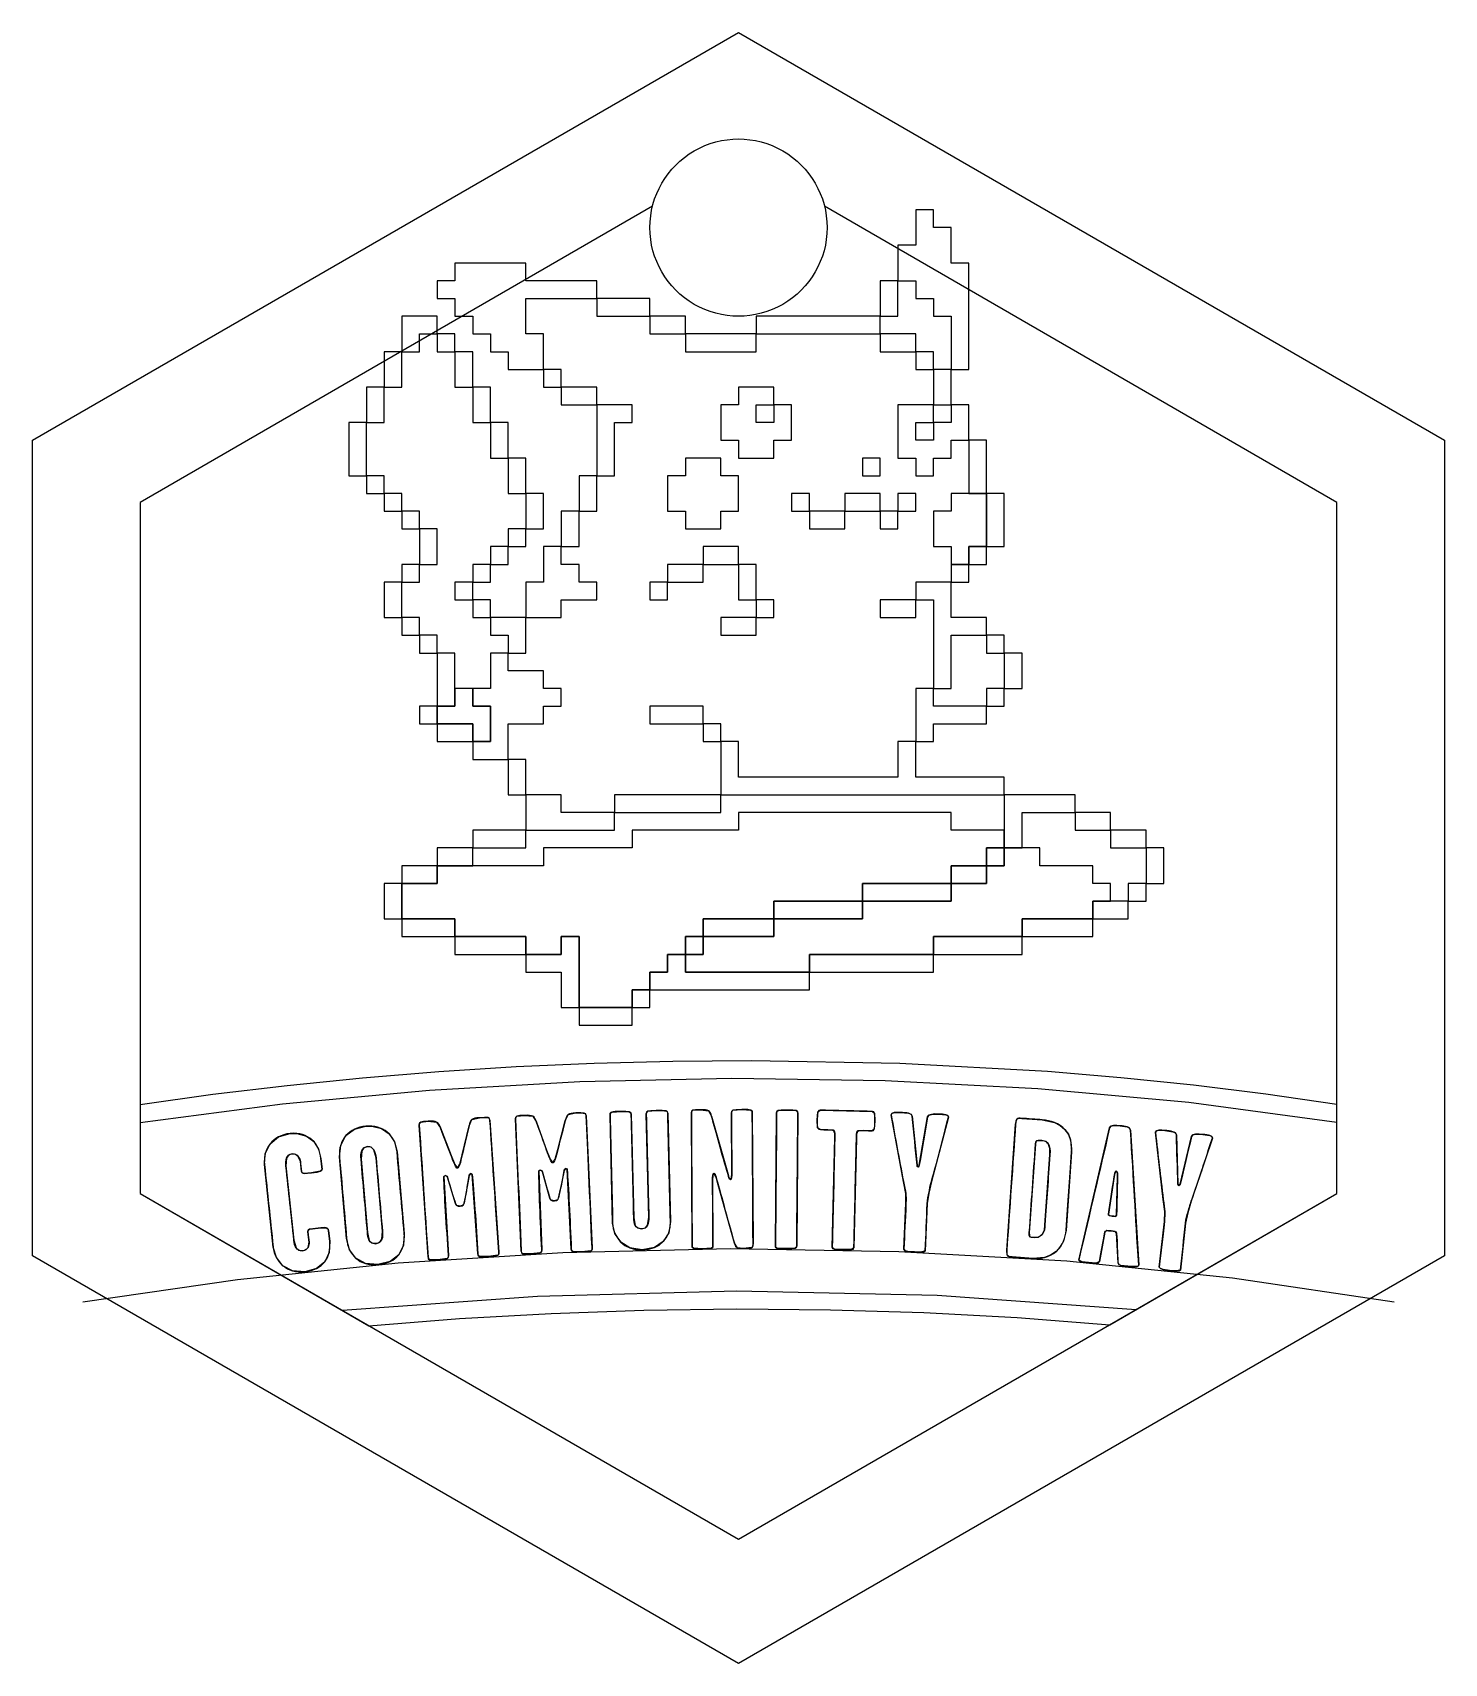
# Model space of a CAD drawing. Extents: x 0.1 to 40.2, y 0 to 46.4.
import ezdxf

# ---------------------------------------------------------------- set-up
doc = ezdxf.new("R2010")
doc.units = 0
for name, color, linetype in [('cutting', 7, 'CONTINUOUS'), ('engraving_1', 7, 'CONTINUOUS'), ('engraving_2', 7, 'CONTINUOUS'), ('engraving_3', 7, 'CONTINUOUS'), ('vector_engraving', 7, 'CONTINUOUS')]:
    doc.layers.add(name, color=color, linetype=linetype)

msp = doc.modelspace()

# ---------------------------------------------------------------- linework, layer by layer
at = {"layer": 'cutting', "color": 1}
for points in [[(20.126669, 46.415076), (40.203336, 34.823806), (40.203335, 11.641266), (20.126667, 0.049996), (0.05, 11.641266), (0.050001, 34.823806)], [(22.646509, 40.871426)]]:
    msp.add_lwpolyline(points, close=True, dxfattribs=at)
for points in [[(18.866747, 43.053672), (19.646389, 43.503799), (20.606947, 43.503799), (21.386589, 43.053672)], [(17.606827, 40.871426), (17.606827, 41.771679), (18.087106, 42.603546), (18.866747, 43.053672)], [(21.386589, 43.053672), (22.16623, 42.603546), (22.646509, 41.771679), (22.646509, 40.871426)], [(18.866747, 38.68918), (18.087106, 39.139306), (17.606827, 39.971173), (17.606827, 40.871426)], [(22.646509, 40.871426), (22.646509, 39.971173), (22.16623, 39.139306), (21.386589, 38.68918)], [(21.386589, 38.68918), (20.606947, 38.239053), (19.646389, 38.239053), (18.866747, 38.68918)]]:
    msp.add_open_spline(points, degree=3, dxfattribs=at)
at = {"layer": 'engraving_1', "color": 7}
for points in [[(25.16635, 41.375407), (25.16635, 40.36747), (24.662382, 40.36747), (24.662382, 39.359534), (25.16635, 39.359534), (25.16635, 38.855566), (25.670318, 38.855566), (25.670318, 38.351597), (26.174286, 38.351597), (26.174286, 36.839693), (26.678255, 36.839693), (26.678255, 39.863502), (26.174286, 39.863502), (26.174286, 40.871438), (25.670318, 40.871438), (25.670318, 41.375407)], [(14.583018, 36.839693), (14.583018, 37.343661), (14.583018, 37.847629), (14.07905, 37.847629), (14.07905, 38.855566), (16.094922, 38.855566), (16.094922, 39.359534), (14.07905, 39.359534), (14.07905, 39.863502), (12.063177, 39.863502), (12.063177, 39.359534), (11.559209, 39.359534), (11.559209, 38.855566), (12.063177, 38.855566), (12.063177, 38.351597), (12.567145, 38.351597), (12.567145, 37.847629), (13.071113, 37.847629), (13.071113, 37.343661), (13.575081, 37.343661), (13.575081, 36.839693)], [(24.158414, 38.351597), (24.662382, 38.351597), (24.662382, 39.359534), (24.158414, 39.359534)], [(16.094922, 38.855566), (16.094922, 38.351597), (17.606827, 38.351597), (17.606827, 38.855566)], [(10.551272, 37.343661), (11.05524, 37.343661), (11.05524, 37.847629), (11.559209, 37.847629), (11.559209, 38.351597), (10.551272, 38.351597), (10.551272, 37.847629)], [(17.606827, 38.351597), (17.606827, 37.847629), (18.614763, 37.847629), (18.614763, 38.351597)], [(20.630636, 37.847629), (24.158414, 37.847629), (24.158414, 38.351597), (20.630636, 38.351597)], [(11.559209, 37.847629), (11.559209, 37.343661), (12.063177, 37.343661), (12.063177, 37.847629)], [(18.614763, 37.847629), (18.614763, 37.343661), (20.630636, 37.343661), (20.630636, 37.847629)], [(24.158414, 37.847629), (24.158414, 37.343661), (25.16635, 37.343661), (25.16635, 37.847629)], [(10.047304, 36.335725), (10.551272, 36.335725), (10.551272, 37.343661), (10.047304, 37.343661)], [(12.063177, 37.343661), (12.063177, 36.335725), (12.567145, 36.335725), (12.567145, 37.343661)], [(25.16635, 37.343661), (25.16635, 36.839693), (25.670318, 36.839693), (25.670318, 37.343661)], [(15.086986, 36.335725), (15.086986, 36.839693), (14.583018, 36.839693), (14.583018, 36.335725)], [(26.174286, 36.839693), (25.670318, 36.839693), (25.670318, 35.831756), (26.174286, 35.831756)], [(9.543336, 35.327788), (10.047304, 35.327788), (10.047304, 36.335725), (9.543336, 36.335725)], [(12.567145, 36.335725), (12.567145, 35.327788), (13.071113, 35.327788), (13.071113, 36.335725)], [(16.094922, 35.831756), (16.094922, 36.335725), (15.086986, 36.335725), (15.086986, 35.831756)], [(20.126668, 36.335725), (20.126668, 35.831756), (19.6227, 35.831756), (19.6227, 34.82382), (20.126668, 34.82382), (20.126668, 34.319852), (21.134604, 34.319852), (21.134604, 34.82382), (21.638573, 34.82382), (21.638573, 35.831756), (21.134604, 35.831756), (21.134604, 35.327788), (20.630636, 35.327788), (20.630636, 35.831756), (21.134604, 35.831756), (21.134604, 36.335725)], [(16.094922, 33.815884), (16.598891, 33.815884), (16.598891, 35.327788), (17.102859, 35.327788), (17.102859, 35.831756), (16.598891, 35.831756), (16.094922, 35.831756)], [(26.174286, 35.831756), (26.174286, 35.327788), (25.670318, 35.327788), (25.670318, 34.82382), (25.16635, 34.82382), (25.16635, 35.327788), (25.670318, 35.327788), (25.670318, 35.831756), (25.16635, 35.831756), (24.662382, 35.831756), (24.662382, 35.327788), (24.662382, 34.319852), (25.16635, 34.319852), (25.16635, 33.815884), (25.670318, 33.815884), (25.670318, 34.319852), (26.174286, 34.319852), (26.174286, 34.82382), (26.678255, 34.82382), (26.678255, 35.831756)], [(9.543336, 33.815884), (9.543336, 35.327788), (9.039368, 35.327788), (9.039368, 33.815884)], [(13.071113, 35.327788), (13.071113, 34.319852), (13.575081, 34.319852), (13.575081, 35.327788)], [(26.678255, 34.82382), (26.678255, 33.311915), (27.182223, 33.311915), (27.182223, 34.82382)], [(13.575081, 34.319852), (13.575081, 33.311915), (14.07905, 33.311915), (14.07905, 34.319852)], [(23.654445, 34.319852), (23.654445, 33.815884), (24.158414, 33.815884), (24.158414, 34.319852)], [(10.047304, 33.311915), (10.047304, 33.815884), (9.543336, 33.815884), (9.543336, 33.311915)], [(15.590954, 32.807947), (16.094922, 32.807947), (16.094922, 33.815884), (15.590954, 33.815884)], [(10.551272, 32.807947), (10.551272, 33.311915), (10.047304, 33.311915), (10.047304, 32.807947)], [(14.07905, 33.311915), (14.07905, 32.303979), (14.583018, 32.303979), (14.583018, 33.311915)], [(21.638573, 33.311915), (21.638573, 32.807947), (22.142541, 32.807947), (22.142541, 33.311915)], [(23.150477, 32.807947), (24.158414, 32.807947), (24.158414, 33.311915), (23.150477, 33.311915)], [(24.662382, 32.807947), (25.16635, 32.807947), (25.16635, 33.311915), (24.662382, 33.311915)], [(27.182223, 33.311915), (27.182223, 31.800011), (27.686191, 31.800011), (27.686191, 33.311915)], [(11.05524, 32.303979), (11.05524, 32.807947), (10.551272, 32.807947), (10.551272, 32.303979)], [(15.086986, 31.800011), (15.590954, 31.800011), (15.590954, 32.807947), (15.086986, 32.807947)], [(22.142541, 32.807947), (22.142541, 32.303979), (23.150477, 32.303979), (23.150477, 32.807947)], [(24.158414, 32.807947), (24.158414, 32.303979), (24.662382, 32.303979), (24.662382, 32.807947)], [(11.05524, 31.296043), (11.559209, 31.296043), (11.559209, 32.303979), (11.05524, 32.303979)], [(14.07905, 32.303979), (13.575081, 32.303979), (13.575081, 31.800011), (14.07905, 31.800011)], [(13.575081, 31.800011), (13.071113, 31.800011), (13.071113, 31.296043), (13.575081, 31.296043)], [(14.07905, 29.784138), (15.086986, 29.784138), (15.086986, 30.288106), (16.094922, 30.288106), (16.094922, 30.792074), (15.590954, 30.792074), (15.590954, 31.296043), (15.086986, 31.296043), (15.086986, 31.800011), (14.583018, 31.800011), (14.583018, 30.792074), (14.07905, 30.792074)], [(19.118732, 31.800011), (19.118732, 31.296043), (20.126668, 31.296043), (20.126668, 31.800011)], [(27.182223, 31.800011), (26.678255, 31.800011), (26.678255, 31.296043), (27.182223, 31.296043)], [(10.551272, 30.792074), (11.05524, 30.792074), (11.05524, 31.296043), (10.551272, 31.296043)], [(13.071113, 31.296043), (12.567145, 31.296043), (12.567145, 30.792074), (13.071113, 30.792074)], [(19.118732, 31.296043), (18.110795, 31.296043), (18.110795, 30.792074), (19.118732, 30.792074)], [(20.126668, 31.296043), (20.126668, 30.288106), (20.630636, 30.288106), (20.630636, 31.296043)], [(26.678255, 31.296043), (26.174286, 31.296043), (26.174286, 30.792074), (26.678255, 30.792074)], [(10.551272, 29.784138), (10.551272, 30.792074), (10.047304, 30.792074), (10.047304, 29.784138)], [(12.567145, 30.792074), (12.063177, 30.792074), (12.063177, 30.288106), (12.567145, 30.288106)], [(18.110795, 30.792074), (17.606827, 30.792074), (17.606827, 30.288106), (18.110795, 30.288106)], [(26.174286, 30.792074), (25.16635, 30.792074), (25.16635, 30.288106), (25.670318, 30.288106), (25.670318, 29.784138), (25.670318, 29.280171), (25.670318, 27.768267), (26.174286, 27.768267), (26.174286, 29.280171), (27.182223, 29.280171), (27.182223, 29.784138), (26.174286, 29.784138)], [(12.567145, 30.288106), (12.567145, 29.784138), (13.071113, 29.784138), (13.071113, 30.288106)], [(20.630636, 30.288106), (20.630636, 29.784138), (21.134604, 29.784138), (21.134604, 30.288106)], [(25.16635, 30.288106), (24.158414, 30.288106), (24.158414, 29.784138), (25.16635, 29.784138)], [(11.05524, 29.280171), (11.05524, 29.784138), (10.551272, 29.784138), (10.551272, 29.280171)], [(13.071113, 29.784138), (13.071113, 29.280171), (13.575081, 29.280171), (13.575081, 28.776203), (14.07905, 28.776203), (14.07905, 29.784138), (13.575081, 29.784138)], [(20.630636, 29.784138), (19.6227, 29.784138), (19.6227, 29.280171), (20.630636, 29.280171)], [(11.559209, 28.776203), (11.559209, 29.280171), (11.05524, 29.280171), (11.05524, 28.776203)], [(27.182223, 29.280171), (27.182223, 28.776203), (27.686191, 28.776203), (27.686191, 29.280171)], [(11.559209, 27.264298), (12.063177, 27.264298), (12.063177, 28.776203), (11.559209, 28.776203)], [(13.575081, 25.752394), (13.575081, 26.256362), (13.575081, 26.76033), (14.583018, 26.76033), (14.583018, 27.264298), (15.086986, 27.264298), (15.086986, 27.768267), (14.583018, 27.768267), (14.583018, 28.272235), (13.575081, 28.272235), (13.575081, 28.776203), (13.071113, 28.776203), (13.071113, 27.768267), (12.567145, 27.768267), (12.567145, 27.264298), (13.071113, 27.264298), (13.071113, 26.256362), (12.567145, 26.256362), (12.567145, 25.752394)], [(27.686191, 28.776203), (27.686191, 27.768267), (28.190159, 27.768267), (28.190159, 28.776203)], [(27.182223, 27.264298), (25.670318, 27.264298), (25.670318, 27.768267), (25.16635, 27.768267), (25.16635, 26.256362), (25.670318, 26.256362), (25.670318, 26.76033), (27.182223, 26.76033)], [(27.686191, 27.768267), (27.182223, 27.768267), (27.182223, 27.264298), (27.686191, 27.264298)], [(11.559209, 26.76033), (11.559209, 27.264298), (11.05524, 27.264298), (11.05524, 26.76033)], [(19.118732, 26.76033), (19.118732, 27.264298), (17.606827, 27.264298), (17.606827, 26.76033)], [(12.567145, 26.256362), (12.567145, 26.76033), (11.559209, 26.76033), (11.559209, 26.256362)], [(19.6227, 26.256362), (19.6227, 26.76033), (19.118732, 26.76033), (19.118732, 26.256362)], [(25.16635, 26.256362), (24.662382, 26.256362), (24.662382, 25.248426), (20.126668, 25.248426), (20.126668, 26.256362), (19.6227, 26.256362), (19.6227, 24.744457), (20.126668, 24.744457), (27.686191, 24.744457), (27.686191, 25.248426), (25.16635, 25.248426)], [(14.07905, 24.744457), (14.07905, 25.752394), (13.575081, 25.752394), (13.575081, 24.744457)], [(14.07905, 23.736521), (16.598891, 23.736521), (16.598891, 24.240489), (15.086986, 24.240489), (15.086986, 24.744457), (14.07905, 24.744457)], [(16.598891, 24.240489), (19.6227, 24.240489), (19.6227, 24.744457), (16.598891, 24.744457)], [(27.686191, 24.744457), (27.686191, 24.240489), (27.686191, 23.232553), (28.190159, 23.232553), (28.190159, 24.240489), (29.702064, 24.240489), (29.702064, 24.744457), (28.190159, 24.744457)], [(29.702064, 24.240489), (29.702064, 23.736521), (30.71, 23.736521), (30.71, 24.240489)], [(12.567145, 23.232553), (14.07905, 23.232553), (14.07905, 23.736521), (12.567145, 23.736521)], [(30.71, 23.736521), (30.71, 23.232553), (31.717937, 23.232553), (31.717937, 23.736521)], [(11.559209, 22.728585), (12.567145, 22.728585), (12.567145, 23.232553), (11.559209, 23.232553)], [(27.182223, 22.728585), (27.686191, 22.728585), (27.686191, 23.232553), (27.182223, 23.232553)], [(31.717937, 23.232553), (31.717937, 22.224616), (32.221905, 22.224616), (32.221905, 23.232553)], [(10.551272, 22.224616), (11.559209, 22.224616), (11.559209, 22.728585), (10.551272, 22.728585)], [(26.174286, 22.224616), (27.182223, 22.224616), (27.182223, 22.728585), (26.174286, 22.728585)], [(10.551272, 21.21668), (10.551272, 22.224616), (10.047304, 22.224616), (10.047304, 21.21668)], [(23.654445, 21.720648), (26.174286, 21.720648), (26.174286, 22.224616), (23.654445, 22.224616)], [(31.717937, 22.224616), (31.213968, 22.224616), (31.213968, 21.720648), (31.717937, 21.720648)], [(21.134604, 21.21668), (23.654445, 21.21668), (23.654445, 21.720648), (21.134604, 21.720648)], [(31.213968, 21.720648), (30.206032, 21.720648), (30.206032, 21.21668), (31.213968, 21.21668)], [(12.063177, 20.712712), (12.063177, 21.21668), (10.551272, 21.21668), (10.551272, 20.712712)], [(19.118732, 20.712712), (21.134604, 20.712712), (21.134604, 21.21668), (19.118732, 21.21668)], [(30.206032, 21.21668), (28.190159, 21.21668), (28.190159, 20.712712), (30.206032, 20.712712)], [(14.07905, 20.208744), (14.07905, 20.712712), (12.063177, 20.712712), (12.063177, 20.208744)], [(15.590954, 18.696839), (15.590954, 20.712712), (15.086986, 20.712712), (15.086986, 20.208744), (14.07905, 20.208744), (14.07905, 19.704775), (15.086986, 19.704775), (15.086986, 18.696839)], [(18.614763, 20.208744), (19.118732, 20.208744), (19.118732, 20.712712), (18.614763, 20.712712)], [(28.190159, 20.712712), (25.670318, 20.712712), (25.670318, 20.208744), (28.190159, 20.208744)], [(22.142541, 19.704775), (18.614763, 19.704775), (18.614763, 20.208744), (18.110795, 20.208744), (18.110795, 19.704775), (17.606827, 19.704775), (17.606827, 19.200807), (22.142541, 19.200807)], [(25.670318, 20.208744), (22.142541, 20.208744), (22.142541, 19.704775), (25.670318, 19.704775)], [(17.606827, 19.200807), (17.102859, 19.200807), (17.102859, 18.696839), (17.606827, 18.696839)], [(17.102859, 18.696839), (15.590954, 18.696839), (15.590954, 18.192871), (17.102859, 18.192871)]]:
    msp.add_lwpolyline(points, close=True, dxfattribs=at)
at = {"layer": 'engraving_2', "color": 7}
for points in [[(18.614763, 34.319846), (18.614763, 33.815876), (18.110795, 33.815876), (18.110795, 32.807946), (18.614763, 32.807946), (18.614763, 32.303976), (19.6227, 32.303976), (19.6227, 32.807946), (20.126668, 32.807946), (20.126668, 33.815876), (19.6227, 33.815876), (19.6227, 34.319846)], [(26.174287, 33.311906), (26.174287, 32.807946), (25.670319, 32.807946), (25.670319, 31.800006), (26.174287, 31.800006), (26.174287, 31.296036), (26.678255, 31.296036), (26.678255, 31.800006), (27.182224, 31.800006), (27.182224, 33.311906)], [(12.063176, 27.768256), (12.063176, 27.264296), (11.559208, 27.264296), (11.559208, 26.760326), (12.567144, 26.760326), (12.567144, 26.256356), (13.071113, 26.256356), (13.071113, 27.264296), (12.567144, 27.264296), (12.567144, 27.768256)]]:
    msp.add_lwpolyline(points, close=True, dxfattribs=at)
at = {"layer": 'engraving_3', "color": 7}
for points in [[(20.126668, 24.240486), (20.126668, 23.736516), (17.102859, 23.736516), (17.102859, 23.232546), (14.583017, 23.232546), (14.583017, 22.728576), (12.567144, 22.728576), (11.559208, 22.728576), (11.559208, 22.224606), (10.551271, 22.224606), (10.551271, 21.216676), (12.063176, 21.216676), (12.063176, 20.712706), (14.079049, 20.712706), (14.079049, 20.208736), (15.086986, 20.208736), (15.086986, 20.712706), (15.590954, 20.712706), (15.590954, 18.696836), (17.102859, 18.696836), (17.102859, 19.200796), (17.606827, 19.200796), (17.606827, 19.704766), (18.110795, 19.704766), (18.110795, 20.208736), (18.614763, 20.208736), (18.614763, 20.712706), (19.118732, 20.712706), (19.118732, 21.216676), (21.134605, 21.216676), (21.134605, 21.720646), (23.654446, 21.720646), (23.654446, 22.224606), (26.174287, 22.224606), (26.174287, 22.728576), (27.182224, 22.728576), (27.182224, 23.232546), (27.686192, 23.232546), (27.686192, 23.736516), (26.174287, 23.736516), (26.174287, 24.240486)], [(27.686192, 23.232546), (27.686192, 22.728576), (27.182224, 22.728576), (27.182224, 22.224606), (26.174287, 22.224606), (26.174287, 21.720646), (23.654446, 21.720646), (23.654446, 21.216676), (21.134605, 21.216676), (21.134605, 20.712706), (19.118732, 20.712706), (19.118732, 20.208736), (18.614763, 20.208736), (18.614763, 19.704766), (22.142541, 19.704766), (22.142541, 20.208736), (25.670319, 20.208736), (25.670319, 20.712706), (28.19016, 20.712706), (28.19016, 21.216676), (30.206033, 21.216676), (30.206033, 21.720646), (30.710001, 21.720646), (30.710001, 22.224606), (30.206033, 22.224606), (30.206033, 22.728576), (28.694128, 22.728576), (28.694128, 23.232546), (28.19016, 23.232546)], [(20.496154, 17.184875), (18.254753, 17.166455), (16.023111, 17.107098), (13.805993, 17.007509), (11.608162, 16.868391), (9.43438, 16.690447), (7.289412, 16.474381), (5.17802, 16.220897), (3.104968, 15.930697), (3.104968, 13.405276), (9.608447, 9.650468), (12.186881, 9.853313), (14.797255, 10.001473), (17.431677, 10.093757), (20.082255, 10.128974), (22.741098, 10.105931), (25.400314, 10.023439), (28.052011, 9.880305), (30.688297, 9.675339), (37.148368, 13.405355), (37.148368, 15.942154), (35.12011, 16.23636), (33.068779, 16.489697), (30.9983, 16.702761), (28.912602, 16.876153), (24.711255, 17.10631), (20.496154, 17.184955)], [(17.959358, 15.768852), (18.086212, 15.747619), (18.113871, 15.691858), (18.189319, 12.616579), (18.142243, 12.294204), (17.988117, 12.040641), (17.733441, 11.872476), (17.384717, 11.806293), (17.038703, 11.86243), (16.777368, 12.029208), (16.610418, 12.275604), (16.547558, 12.570595), (16.472111, 15.640185), (16.481303, 15.693544), (16.52443, 15.723423), (16.785787, 15.744034), (17.014602, 15.733421), (17.061258, 15.705536), (17.075691, 15.65516), (17.148039, 12.715295), (17.190716, 12.501152), (17.257495, 12.429884), (17.370247, 12.404701), (17.479267, 12.434525), (17.542767, 12.507601), (17.576953, 12.725614), (17.504606, 15.671168), (17.5487, 15.74704), (17.784692, 15.768323), (17.959358, 15.768323)], [(20.224853, 15.79531), (20.479627, 15.783156), (20.513211, 15.754438), (20.518892, 15.701251), (20.540079, 12.010022), (20.536989, 11.922498), (20.507782, 11.872918), (20.25896, 11.844658), (20.094506, 11.867289), (20.009879, 11.995549), (19.548409, 13.657979), (19.490056, 13.870695), (19.428003, 13.990243), (19.393908, 13.921567), (19.389762, 13.798023), (19.400097, 11.941283), (19.393223, 11.887274), (19.355585, 11.856372), (19.090555, 11.837937), (18.84357, 11.852172), (18.81257, 11.881142), (18.807885, 11.93197), (18.786181, 15.707971), (18.822329, 15.777381), (19.04508, 15.78859), (19.27747, 15.759393), (19.362373, 15.609784), (19.829012, 13.947354), (19.855031, 13.853024), (19.897741, 13.801119), (19.931811, 13.862658), (19.935982, 13.970611), (19.926163, 15.691964), (19.932929, 15.745981), (19.969483, 15.776895), (20.224853, 15.79531)], [(21.500744, 15.783404), (21.770849, 15.766897), (21.809135, 15.737814), (21.815971, 15.684688), (21.781347, 11.930912), (21.775095, 11.881144), (21.73882, 11.854421), (21.464054, 11.843573), (21.216666, 11.855763), (21.182863, 11.879507), (21.17725, 11.925223), (21.211873, 15.695536), (21.220034, 15.745326), (21.257122, 15.772133), (21.500744, 15.783404)], [(22.44849, 15.77917), (23.938322, 15.745066), (23.999152, 15.690905), (24.005501, 15.477916), (23.989336, 15.236894), (23.931087, 15.19161), (23.688725, 15.197431), (23.52491, 15.189758), (23.483936, 15.099023), (23.480468, 14.982034), (23.408638, 11.8613), (23.343328, 11.815669), (23.079976, 11.812722), (22.84747, 11.825065), (22.793689, 11.875746), (22.865519, 14.995977), (22.867289, 15.113148), (22.830379, 15.205792), (22.667081, 15.220873), (22.458309, 15.226165), (22.376983, 15.27754), (22.363224, 15.504692), (22.382505, 15.731598), (22.44849, 15.779594)], [(9.699398, 15.323875), (9.972434, 15.255648), (10.191389, 15.105637), (10.343408, 14.881555), (10.415633, 14.591112), (10.618205, 12.268785), (10.595071, 11.938467), (10.463043, 11.66872), (10.221011, 11.4786), (9.867863, 11.387167), (9.516886, 11.418659), (9.246104, 11.566561), (9.064768, 11.809385), (8.982129, 12.125645), (8.77904, 14.447972), (8.811815, 14.785407), (8.960586, 15.053838), (9.204878, 15.238186), (9.524214, 15.323373), (9.699398, 15.323373)], [(12.906954, 15.572557), (13.024516, 15.557033), (13.057849, 15.488843), (13.307963, 11.743851), (13.307644, 11.689708), (13.278276, 11.656936), (13.015991, 11.622408), (12.765013, 11.622047), (12.727104, 11.648724), (12.716785, 11.698899), (12.54987, 13.950423), (12.501371, 13.976062), (12.466671, 13.922007), (12.326111, 13.143259), (12.297917, 13.077847), (12.207771, 13.050734), (12.117246, 13.06524), (12.079097, 13.121537), (11.848104, 13.869831), (11.798117, 13.918713), (11.744751, 13.890998), (11.877042, 11.648257), (11.873444, 11.593927), (11.837706, 11.560799), (11.574218, 11.526284), (11.334609, 11.526711), (11.29775, 11.60431), (11.047636, 15.35499), (11.05354, 15.410122), (11.089224, 15.439151), (11.300333, 15.462491), (11.541482, 15.441718), (11.65225, 15.276462), (11.95404, 14.487872), (12.056513, 14.233766), (12.136458, 14.126662), (12.199623, 14.238899), (12.269266, 14.508535), (12.46357, 15.330702), (12.543242, 15.511379), (12.758642, 15.565334), (12.906954, 15.572478)], [(15.645805, 15.705881), (15.763156, 15.687621), (15.795149, 15.618542), (15.962064, 11.868893), (15.960636, 11.814825), (15.930739, 11.782801), (15.668026, 11.754197), (15.416996, 11.758876), (15.379612, 11.786213), (15.370369, 11.836879), (15.253064, 14.091499), (15.205187, 14.118569), (15.169348, 14.06557), (15.011735, 13.289891), (14.982078, 13.225115), (14.891329, 13.199986), (14.800867, 13.2164), (14.763688, 13.273355), (14.549747, 14.026279), (14.500863, 14.076435), (14.446911, 14.050092), (14.53011, 11.805261), (14.52524, 11.751029), (14.488613, 11.718706), (14.224186, 11.690035), (13.984526, 11.695935), (13.949267, 11.773749), (13.781836, 15.52906), (13.789077, 15.584032), (13.825665, 15.612242), (14.037634, 15.630872), (14.278034, 15.604764), (14.3849, 15.437091), (14.66912, 14.64178), (14.765835, 14.385643), (14.84327, 14.276946), (14.909093, 14.388315), (14.984863, 14.656252), (15.197253, 15.473259), (15.280922, 15.652306), (15.497493, 15.701674), (15.645805, 15.705907)], [(24.727421, 15.713025), (24.9603, 15.690419), (25.036016, 15.660321), (25.067968, 15.609176), (25.203877, 14.213895), (25.235917, 14.16172), (25.266406, 14.216991), (25.50205, 15.591607), (25.537328, 15.635283), (25.612073, 15.659883), (25.821411, 15.669104), (26.022646, 15.649134), (26.081857, 15.623064), (26.094779, 15.579198), (25.614705, 13.750875), (25.539257, 13.420675), (25.493782, 13.123521), (25.440039, 11.780972), (25.310707, 11.744569), (25.127913, 11.748429), (24.944745, 11.761436), (24.863804, 11.782804), (24.83129, 11.822327), (24.889685, 13.130771), (24.883483, 13.407763), (24.81837, 13.74934), (24.470588, 15.644312), (24.491337, 15.686812), (24.557807, 15.707869), (24.72742, 15.713025)], [(28.101375, 15.550332), (28.189742, 15.546099), (28.763867, 15.505777), (29.117762, 15.426501), (29.276305, 15.343308), (29.412406, 15.228282), (29.508497, 15.094056), (29.569798, 14.939975), (29.599992, 14.592673), (29.443412, 12.357658), (29.37228, 12.049974), (29.287264, 11.902237), (29.158158, 11.760785), (29.002114, 11.654917), (28.831556, 11.591941), (28.493599, 11.563908), (27.908105, 11.604733), (27.818931, 11.613911), (27.770129, 11.654343), (27.757209, 11.790762), (28.008357, 15.383327), (28.040913, 15.522313), (28.101374, 15.550227)], [(30.79165, 15.339486), (30.981303, 15.335253), (31.180242, 15.302732), (31.24842, 15.266118), (31.275858, 15.207088), (31.509435, 11.373223), (31.48413, 11.340304), (31.411435, 11.330155), (31.195243, 11.344278), (30.998247, 11.365699), (30.942161, 11.390232), (30.920324, 11.436273), (30.881567, 12.284289), (30.835473, 12.332278), (30.722404, 12.343715), (30.600015, 12.353164), (30.549804, 12.313737), (30.390641, 11.471913), (30.296858, 11.428491), (30.076448, 11.442994), (29.905386, 11.464465), (29.805147, 11.517924), (30.681579, 15.276859), (30.71857, 15.320343), (30.79165, 15.33938)], [(7.561027, 15.118215), (7.837163, 15.042607), (8.045521, 14.884234), (8.183714, 14.665342), (8.249357, 14.408179), (8.281396, 14.105363), (8.232918, 14.04188), (7.986324, 13.999927), (7.776112, 13.981251), (7.721121, 13.993434), (7.699003, 14.031968), (7.667997, 14.323936), (7.603061, 14.465938), (7.531744, 14.521617), (7.434936, 14.537375), (7.331332, 14.496549), (7.274213, 14.413844), (7.255619, 14.194766), (7.480928, 12.078602), (7.545448, 11.864167), (7.618289, 11.797998), (7.727942, 11.781475), (7.826698, 11.814616), (7.884544, 11.877492), (7.91191, 12.027961), (7.880904, 12.319929), (7.887869, 12.365702), (7.929855, 12.391756), (8.170292, 12.424333), (8.403497, 12.43369), (8.450061, 12.406425), (8.467948, 12.348371), (8.498954, 12.056377), (8.482624, 11.731756), (8.359282, 11.467633), (8.128785, 11.280454), (7.790987, 11.186665), (7.444076, 11.213277), (7.17, 11.356157), (6.982142, 11.589089), (6.893884, 11.885853), (6.64377, 14.237655), (6.667369, 14.549614), (6.80195, 14.818581), (7.039859, 15.016577), (7.373441, 15.115622), (7.561027, 15.118268)], [(28.647078, 14.917184), (28.596952, 14.90078), (28.574732, 14.823284), (28.397482, 12.289581), (28.411952, 12.175387), (28.540626, 12.154749), (28.651255, 12.168481), (28.761802, 12.241586), (28.828001, 12.379665), (28.842933, 12.512863), (28.983493, 14.517399), (28.983881, 14.685654), (28.931817, 14.832121), (28.863681, 14.887829), (28.750949, 14.912739), (28.64708, 14.917237)], [(32.078393, 15.210713), (32.247892, 15.204628), (32.478687, 15.16665), (32.552199, 15.131646), (32.580688, 15.078527), (32.624613, 13.677585), (32.653035, 13.623319), (32.687141, 13.676553), (33.012703, 15.032543), (33.050818, 15.073796), (33.127104, 15.09343), (33.336714, 15.088873), (33.536094, 15.05576), (33.59339, 15.025926), (33.603365, 14.981372), (33.003918, 13.188714), (32.907283, 12.864203), (32.841654, 12.570145), (32.699544, 11.234317), (32.568311, 11.206545), (32.386385, 11.222411), (32.204552, 11.247496), (32.125254, 11.274259), (32.095446, 11.315941), (32.239624, 12.617162), (32.252025, 12.894127), (32.209133, 13.239329), (31.986925, 15.152928), (32.010541, 15.194054), (32.078392, 15.210793)], [(9.574858, 14.744068), (9.473012, 14.704326), (9.414457, 14.619531), (9.390889, 14.388018), (9.57279, 12.301858), (9.621626, 12.076571), (9.692318, 12.003018), (9.816186, 11.983008), (9.929893, 12.023754), (9.98713, 12.108437), (10.000154, 12.339058), (9.818253, 14.425245), (9.752549, 14.649039), (9.679748, 14.722406), (9.574858, 14.744068)], [(30.868131, 14.053161), (30.831462, 13.983), (30.814388, 13.893988), (30.645922, 12.820679), (30.665144, 12.781507), (30.754443, 12.76591), (30.845847, 12.758548), (30.881567, 12.794327), (30.905337, 13.89711), (30.902423, 13.984373), (30.86813, 14.053161)]]:
    msp.add_lwpolyline(points, close=True, dxfattribs=at)
at = {"layer": 'vector_engraving', "color": 5}
for points in [[(17.6838, 41.476886), (3.10514, 33.059926), (3.10514, 13.405166), (20.126668, 3.577786), (37.148196, 13.405166), (37.148196, 33.059926), (22.570127, 41.476586)], [(37.148196, 15.431966), (32.931892, 15.995195), (28.635495, 16.386774), (24.293469, 16.611889), (19.940278, 16.675724), (15.610386, 16.583463), (11.338256, 16.340294), (7.158353, 15.9514), (3.10514, 15.421966)], [(22.865295, 14.995996), (22.865295, 14.996096)], [(28.983378, 14.517256), (28.983379, 14.517366)], [(31.433963, 10.106046), (25.772614, 10.507493), (20.072509, 10.629076), (14.410557, 10.482744), (8.863667, 10.080446)]]:
    msp.add_lwpolyline(points, dxfattribs=at)
for points in [[(18.113827, 15.691946)], [(9.817997, 14.425536)], [(7.698854, 14.031966)], [(19.548556, 13.658016)], [(24.889449, 13.130576)], [(30.645776, 12.820846)], [(32.239399, 12.617406)], [(10.61831, 12.268736)], [(29.443228, 12.357666)], [(11.87721, 11.648406)], [(14.529853, 11.805166)], [(21.781137, 11.931216)], [(30.390614, 11.472176)]]:
    msp.add_lwpolyline(points, close=True, dxfattribs=at)
at = {"layer": 'vector_engraving', "color": 7}
msp.add_lwpolyline([(1.479843, 10.330946), (5.879803, 10.967736), (10.446892, 11.436514), (15.134939, 11.730318), (19.89777, 11.842181), (24.689213, 11.76514), (29.463097, 11.49223), (34.173247, 11.016487), (38.773493, 10.330946)], dxfattribs=at)
at = {"layer": 'vector_engraving', "color": 5}
for points in [[(17.784471, 15.768526), (17.530548, 15.762526), (17.502611, 15.750326), (17.504549, 15.671326)], [(18.113827, 15.691926), (18.112167, 15.759626), (18.077894, 15.775726), (17.784471, 15.768526)], [(19.045286, 15.788716), (18.796935, 15.787716), (18.785646, 15.787716), (18.786098, 15.708216)], [(19.362404, 15.609906), (19.316345, 15.767686), (19.287994, 15.790106), (19.045286, 15.788716)], [(20.224956, 15.795466), (19.942738, 15.793466), (19.92587, 15.782466), (19.926386, 15.692156)], [(20.519011, 15.701166), (20.518494, 15.791466), (20.512817, 15.797066), (20.224956, 15.795466)], [(21.500588, 15.783446), (21.23531, 15.785446), (21.212681, 15.780446), (21.2119, 15.695846)], [(21.815778, 15.684546), (21.816611, 15.774846), (21.799731, 15.780646), (21.500588, 15.783446)], [(22.448544, 15.779216), (22.380828, 15.781216), (22.368635, 15.741516), (22.363192, 15.504526)], [(23.938285, 15.745016), (23.582778, 15.753016), (22.80405, 15.771016), (22.448544, 15.779216)], [(9.524262, 15.323426), (9.057551, 15.282626), (8.736427, 14.937326), (8.779158, 14.448116)], [(10.415461, 14.591046), (10.37273, 15.080246), (10.007843, 15.365666), (9.524262, 15.323426)], [(11.300524, 15.462346), (11.080878, 15.447746), (11.041079, 15.450746), (11.047461, 15.354966)], [(11.047461, 15.354966), (11.136813, 14.014566), (11.203638, 13.012076), (11.297495, 11.604086)], [(11.652331, 15.276486), (11.583998, 15.452956), (11.542697, 15.478486), (11.300524, 15.462346)], [(12.463331, 15.330546), (12.392742, 15.031686), (12.339801, 14.807536), (12.269212, 14.508666)], [(12.758822, 15.565216), (12.539176, 15.550616), (12.502005, 15.514116), (12.463331, 15.330546)], [(13.058065, 15.489016), (13.052055, 15.579116), (13.000995, 15.581416), (12.758822, 15.565216)], [(13.307724, 11.743766), (13.212366, 13.174286), (13.118134, 14.587906), (13.058065, 15.489016)], [(14.0374, 15.630896), (13.817485, 15.620896), (13.777762, 15.624896), (13.782031, 15.529126)], [(13.782031, 15.529126), (13.841807, 14.187076), (13.886513, 13.183356), (13.949302, 11.773646)], [(14.385024, 15.437326), (14.320598, 15.615256), (14.279871, 15.641696), (14.0374, 15.630896)], [(14.669049, 14.642026), (14.578301, 14.903536), (14.482416, 15.153516), (14.385024, 15.437326)], [(15.197019, 15.473496), (15.119858, 15.176256), (15.061987, 14.953326), (14.984825, 14.656086)], [(15.497612, 15.701586), (15.277697, 15.691586), (15.239732, 15.656186), (15.197019, 15.473496)], [(15.795102, 15.618786), (15.791082, 15.708986), (15.740083, 15.712386), (15.497612, 15.701586)], [(15.962122, 11.868946), (15.898328, 13.301216), (15.835287, 14.716566), (15.795102, 15.618786)], [(16.785705, 15.744056), (16.50921, 15.737056), (16.469849, 15.730656), (16.472064, 15.640376)], [(16.472064, 15.640376), (16.497675, 14.596466), (16.524669, 13.496136), (16.547373, 12.570726)], [(17.075838, 15.655156), (17.073758, 15.739756), (17.011414, 15.749556), (16.785705, 15.744056)], [(17.147963, 12.715286), (17.128305, 13.516556), (17.098818, 14.718466), (17.075838, 15.655156)], [(17.504549, 15.671326), (17.527114, 14.751556), (17.557708, 13.504506), (17.576812, 12.725806)], [(18.189274, 12.616646), (18.167124, 13.519486), (18.138745, 14.676256), (18.113827, 15.691946)], [(18.786098, 15.708216), (18.793818, 14.359216), (18.799633, 13.343236), (18.807709, 11.932146)], [(19.829126, 13.947436), (19.650727, 14.544736), (19.483584, 15.147746), (19.362404, 15.609906)], [(19.926386, 15.692156), (19.930101, 15.043056), (19.932814, 14.568926), (19.936239, 13.970626)], [(20.540138, 12.009756), (20.532062, 13.420846), (20.524244, 14.786776), (20.519011, 15.701166)], [(21.2119, 15.695846), (21.199398, 14.341236), (21.190178, 13.342216), (21.177103, 11.925516)], [(21.781137, 11.931156), (21.794368, 13.364776), (21.807391, 14.775826), (21.815778, 15.684546)], [(22.363192, 15.504526), (22.357752, 15.267526), (22.37377, 15.227636), (22.458414, 15.225686)], [(23.931226, 15.191876), (23.993298, 15.190876), (23.999589, 15.218576), (24.005552, 15.478106)], [(24.005552, 15.478106), (24.010482, 15.692536), (24.006, 15.743456), (23.938285, 15.745016)], [(24.727424, 15.713006), (24.631545, 15.717006), (24.456482, 15.718006), (24.470464, 15.644206)], [(24.470464, 15.644206), (24.58502, 14.978686), (24.692364, 14.415136), (24.8182, 13.749166)], [(25.067843, 15.608986), (25.059953, 15.694086), (24.902261, 15.705986), (24.727424, 15.713006)], [(25.204005, 14.213876), (25.160272, 14.673196), (25.11586, 15.115596), (25.067843, 15.608986)], [(25.502116, 15.591626), (25.414097, 15.086736), (25.359703, 14.716086), (25.26627, 14.217076)], [(25.821568, 15.669226), (25.67493, 15.675226), (25.516334, 15.664226), (25.502116, 15.591626)], [(25.614785, 13.751236), (25.79937, 14.410426), (25.927094, 14.919356), (26.09476, 15.579226)], [(26.09476, 15.579226), (26.114618, 15.651826), (25.973846, 15.663126), (25.821568, 15.669226)], [(28.008567, 15.383476), (27.93207, 14.291126), (27.83507, 12.905986), (27.756996, 11.791116)], [(28.040947, 15.522656), (28.016453, 15.496056), (28.012904, 15.445456), (28.008567, 15.383476)], [(28.18971, 15.546156), (28.116511, 15.551156), (28.077491, 15.559656), (28.040947, 15.522656)], [(28.764037, 15.505956), (28.612009, 15.516556), (28.324846, 15.536756), (28.18971, 15.546156)], [(29.412287, 15.228566), (29.249172, 15.404076), (29.006155, 15.488996), (28.764037, 15.505956)], [(30.98129, 15.335446), (30.857594, 15.346346), (30.699666, 15.354646), (30.681466, 15.276946)], [(31.275965, 15.207406), (31.273165, 15.304006), (31.121854, 15.323026), (30.98129, 15.335446)], [(7.373695, 15.115666), (6.868539, 15.061966), (6.598004, 14.669956), (6.643929, 14.237766)], [(8.249203, 14.408346), (8.205663, 14.818086), (7.901302, 15.171726), (7.373695, 15.115666)], [(11.953823, 14.487636), (11.857331, 14.747086), (11.755957, 14.994896), (11.652331, 15.276486)], [(22.458414, 15.225686), (22.509201, 15.224686), (22.588202, 15.222686), (22.667204, 15.220686)], [(22.667204, 15.220686), (22.729277, 15.219686), (22.802635, 15.217686), (22.83059, 15.205686)], [(22.865295, 14.996096), (22.836781, 13.754646), (22.822006, 13.111346), (22.793621, 11.875536)], [(22.83059, 15.205686), (22.880469, 15.164986), (22.86698, 15.069356), (22.865295, 14.995996)], [(23.408704, 11.861436), (23.437088, 13.097246), (23.451734, 13.734906), (23.480378, 14.981996)], [(23.480378, 14.981996), (23.482058, 15.055396), (23.472978, 15.151546), (23.524674, 15.189876)], [(23.524674, 15.189876), (23.553148, 15.200476), (23.626506, 15.198876), (23.688579, 15.197876)], [(23.688579, 15.197876), (23.784509, 15.195876), (23.86351, 15.193876), (23.931226, 15.191876)], [(28.57477, 14.823176), (28.57714, 14.856976), (28.57871, 14.879476), (28.597182, 14.900776)], [(28.597182, 14.900776), (28.615651, 14.922076), (28.660696, 14.918976), (28.750787, 14.912676)], [(28.750787, 14.912676), (28.852139, 14.905676), (28.889976, 14.880276), (28.931867, 14.832076)], [(29.59977, 14.593026), (29.616725, 14.835146), (29.56493, 15.065106), (29.412287, 15.228566)], [(30.681466, 15.276946), (30.376195, 13.938306), (30.14307, 12.967276), (29.805373, 11.518176)], [(31.5095, 11.373266), (31.41426, 12.860616), (31.368065, 13.748666), (31.275965, 15.207406)], [(32.247845, 15.204886), (32.152425, 15.214986), (31.977834, 15.227886), (31.986911, 15.153186)], [(31.986911, 15.153186), (32.057381, 14.481566), (32.127367, 13.912166), (32.209059, 13.239346)], [(32.580672, 15.078666), (32.578372, 15.164066), (32.421841, 15.186376), (32.247845, 15.204886)], [(32.624642, 13.677616), (32.611262, 14.138826), (32.596092, 14.583186), (32.580672, 15.078666)], [(33.012853, 15.032646), (32.891767, 14.534656), (32.813074, 14.168396), (32.686972, 13.676616)], [(33.004041, 13.188816), (33.231648, 13.834406), (33.39262, 14.333826), (33.603389, 14.981206)], [(33.336721, 15.089046), (33.190789, 15.104546), (33.03184, 15.104446), (33.012853, 15.032646)], [(33.603389, 14.981206), (33.627989, 15.052406), (33.488266, 15.072906), (33.336721, 15.089046)], [(7.255827, 14.194916), (7.240317, 14.340846), (7.261127, 14.519016), (7.435118, 14.537506)], [(7.435118, 14.537506), (7.581052, 14.553006), (7.659494, 14.402416), (7.667844, 14.323836)], [(8.281413, 14.105256), (8.274813, 14.166956), (8.256363, 14.340996), (8.249203, 14.408346)], [(8.779158, 14.448116), (8.852338, 13.610286), (8.908333, 12.969256), (8.982007, 12.125806)], [(9.390646, 14.388216), (9.376896, 14.545656), (9.406166, 14.729526), (9.574852, 14.744256)], [(9.572866, 12.302066), (9.509016, 13.033056), (9.454005, 13.662836), (9.390646, 14.388216)], [(9.574852, 14.744256), (9.73792, 14.758456), (9.804244, 14.582986), (9.817997, 14.425536)], [(9.817997, 14.425536), (9.881357, 13.700166), (9.936366, 13.070386), (10.000216, 12.339396)], [(10.61831, 12.268736), (10.545127, 13.106566), (10.487662, 13.764456), (10.415461, 14.591046)], [(12.136295, 14.126446), (12.096871, 14.123446), (12.023282, 14.294276), (11.953823, 14.487636)], [(12.269212, 14.508666), (12.221151, 14.296156), (12.175719, 14.129076), (12.136295, 14.126446)], [(14.843514, 14.276886), (14.804042, 14.274886), (14.734228, 14.447176), (14.669049, 14.642026)], [(14.984825, 14.656086), (14.932091, 14.444686), (14.882986, 14.278646), (14.843514, 14.276886)], [(28.397329, 12.289386), (28.457659, 13.150876), (28.513257, 13.944796), (28.57477, 14.823176)], [(28.983379, 14.517366), (28.930541, 13.762866), (28.895842, 13.267366), (28.843003, 12.512856)], [(28.931867, 14.832076), (28.99352, 14.742876), (28.991659, 14.635506), (28.983378, 14.517256)], [(29.443228, 12.357656), (29.503163, 13.213516), (29.539835, 13.737166), (29.59977, 14.593026)], [(6.643929, 14.237766), (6.733389, 13.395846), (6.804369, 12.727916), (6.893834, 11.885986)], [(7.480682, 12.078876), (7.403742, 12.802926), (7.33217, 13.476466), (7.255827, 14.194916)], [(7.667844, 14.323836), (7.673844, 14.267736), (7.690504, 14.110546), (7.698854, 14.031966)], [(7.69887, 14.031986), (7.70667, 13.958986), (7.800849, 13.980386), (7.986073, 14.000086)], [(7.986073, 14.000086), (8.244264, 14.027486), (8.287378, 14.049086), (8.281413, 14.105256)], [(11.744686, 13.891036), (11.76421, 13.937636), (11.83292, 13.925236), (11.847939, 13.869636)], [(12.326274, 13.143436), (12.369829, 13.338676), (12.420143, 13.602256), (12.466702, 13.922146)], [(12.466702, 13.922146), (12.474212, 13.979246), (12.523773, 13.999546), (12.549679, 13.950346)], [(12.549679, 13.950346), (12.596234, 13.506556), (12.664186, 12.487166), (12.716745, 11.698696)], [(14.446809, 14.050206), (14.467355, 14.096306), (14.535775, 14.082406), (14.549564, 14.026506)], [(14.529853, 11.805196), (14.494691, 12.594636), (14.449985, 13.598346), (14.446809, 14.050206)], [(14.549564, 14.026506), (14.631044, 13.719386), (14.711017, 13.446096), (14.763914, 13.273296)], [(15.011772, 13.289996), (15.059621, 13.484226), (15.115734, 13.746636), (15.169336, 14.065426)], [(15.169336, 14.065426), (15.178106, 14.122326), (15.228098, 14.141526), (15.252914, 14.091726)], [(15.252914, 14.091726), (15.289672, 13.647006), (15.335132, 12.626376), (15.370294, 11.836936)], [(19.389706, 13.798216), (19.389286, 13.871616), (19.388608, 13.990126), (19.428118, 13.990346)], [(19.428118, 13.990346), (19.467629, 13.990576), (19.513979, 13.781996), (19.548556, 13.658016)], [(19.897698, 13.801076), (19.863832, 13.800876), (19.840738, 13.891076), (19.829126, 13.947436)], [(19.936239, 13.970626), (19.936595, 13.908526), (19.937209, 13.801296), (19.897698, 13.801076)], [(25.23581, 14.161776), (25.21325, 14.162676), (25.203326, 14.196976), (25.204005, 14.213876)], [(25.26627, 14.217076), (25.265592, 14.200176), (25.25837, 14.160876), (25.23581, 14.161776)], [(30.814256, 13.893906), (30.816256, 13.916406), (30.839906, 14.055966), (30.868016, 14.053486)], [(30.868016, 14.053486), (30.907376, 14.050486), (30.907686, 13.925316), (30.905206, 13.897206)], [(11.87721, 11.648396), (11.82465, 12.436876), (11.757825, 13.439356), (11.744686, 13.891036)], [(11.847939, 13.869636), (11.936171, 13.564386), (12.02215, 13.292926), (12.078843, 13.121336)], [(19.400334, 11.941226), (19.395908, 12.714496), (19.393906, 13.064446), (19.389706, 13.798216)], [(19.548555, 13.657936), (19.750178, 12.947876), (19.819622, 12.649106), (20.009633, 11.995436)], [(24.8182, 13.749166), (24.841428, 13.623956), (24.875257, 13.481376), (24.883599, 13.407606)], [(25.539412, 13.420966), (25.559948, 13.510566), (25.581839, 13.633936), (25.614785, 13.751236)], [(30.645778, 12.820836), (30.700068, 13.178696), (30.747393, 13.457836), (30.814256, 13.893906)], [(30.905206, 13.897206), (30.894076, 13.450536), (30.890076, 13.212896), (30.881426, 12.794346)], [(32.652942, 13.623516), (32.630492, 13.625516), (32.622842, 13.660816), (32.624642, 13.677616)], [(32.686972, 13.676616), (32.685172, 13.659816), (32.675392, 13.621116), (32.652942, 13.623516)], [(12.078843, 13.121336), (12.099118, 13.071736), (12.117891, 13.044736), (12.208002, 13.050736)], [(12.208002, 13.050736), (12.298113, 13.056736), (12.318764, 13.086436), (12.326274, 13.143436)], [(14.763914, 13.273296), (14.783091, 13.223296), (14.801263, 13.195896), (14.891485, 13.199896)], [(14.891485, 13.199896), (14.981707, 13.203896), (15.003006, 13.233096), (15.011772, 13.289996)], [(24.889446, 13.130646), (24.869332, 12.628686), (24.849681, 12.279246), (24.831375, 11.822406)], [(24.883599, 13.407606), (24.892389, 13.345106), (24.893509, 13.232096), (24.889449, 13.130576)], [(25.439808, 11.781106), (25.458792, 12.254866), (25.474385, 12.644016), (25.493595, 13.123406)], [(25.493595, 13.123406), (25.497665, 13.224926), (25.526098, 13.370666), (25.539412, 13.420966)], [(32.209059, 13.239346), (32.223989, 13.112886), (32.248349, 12.968386), (32.251819, 12.894226)], [(32.907071, 12.864226), (32.933461, 12.952226), (32.963431, 13.073936), (33.004041, 13.188816)], [(16.547373, 12.570726), (16.557479, 12.158806), (16.871324, 11.793856), (17.384814, 11.806456)], [(17.37014, 12.404556), (17.183929, 12.399556), (17.151701, 12.562936), (17.147963, 12.715286)], [(17.576812, 12.725806), (17.580692, 12.567816), (17.550708, 12.408986), (17.37014, 12.404556)], [(17.384814, 11.806456), (17.909589, 11.819356), (18.200764, 12.148306), (18.189274, 12.616646)], [(30.754253, 12.765946), (30.669913, 12.772946), (30.636676, 12.782046), (30.645776, 12.820846)], [(30.881426, 12.794346), (30.882626, 12.743246), (30.827346, 12.759446), (30.754253, 12.765946)], [(32.239392, 12.617366), (32.186262, 12.117826), (32.143632, 11.770436), (32.095269, 11.315796)], [(32.251819, 12.894226), (32.256519, 12.831326), (32.250119, 12.718436), (32.239399, 12.617406)], [(32.699658, 11.234496), (32.749808, 11.705966), (32.791008, 12.093246), (32.841751, 12.570336)], [(32.841751, 12.570336), (32.852501, 12.671366), (32.890471, 12.814906), (32.907071, 12.864226)], [(7.727966, 11.781606), (7.553968, 11.763106), (7.497382, 11.921716), (7.480682, 12.078876)], [(7.791197, 11.186676), (8.313191, 11.242176), (8.548611, 11.590706), (8.499108, 12.056566)], [(8.170501, 12.424636), (7.923536, 12.398336), (7.872424, 12.398636), (7.880774, 12.320056)], [(7.880774, 12.320056), (7.894494, 12.190956), (7.903434, 12.106766), (7.911784, 12.028186)], [(8.468088, 12.348436), (8.457348, 12.449466), (8.406238, 12.449716), (8.170501, 12.424636)], [(8.499108, 12.056566), (8.491308, 12.129566), (8.477038, 12.264246), (8.468088, 12.348436)], [(8.982007, 12.125806), (9.022277, 11.664716), (9.350754, 11.342116), (9.868074, 11.387306)], [(9.816011, 11.983346), (9.607958, 11.965146), (9.586618, 12.144616), (9.572866, 12.302066)], [(10.000216, 12.339396), (10.013966, 12.181946), (10.012816, 12.000536), (9.816011, 11.983346)], [(9.868074, 11.387306), (10.413508, 11.434906), (10.659567, 11.796396), (10.61831, 12.268736)], [(28.411965, 12.175196), (28.39102, 12.199296), (28.39378, 12.238696), (28.397329, 12.289386)], [(28.540682, 12.154896), (28.490006, 12.158896), (28.427674, 12.156896), (28.411965, 12.175196)], [(28.761744, 12.241296), (28.694286, 12.166796), (28.60825, 12.150196), (28.540682, 12.154896)], [(28.843003, 12.512856), (28.837093, 12.428356), (28.836013, 12.332286), (28.761744, 12.241296)], [(29.15813, 11.760886), (29.363373, 11.944546), (29.428638, 12.149336), (29.443228, 12.357666)], [(30.390613, 11.472106), (30.447543, 11.795726), (30.488413, 12.001776), (30.549967, 12.313656)], [(30.549967, 12.313656), (30.560557, 12.369356), (30.615787, 12.353156), (30.722618, 12.343756)], [(30.722618, 12.343756), (30.812578, 12.335756), (30.881042, 12.340756), (30.881697, 12.284356)], [(30.881697, 12.284356), (30.899357, 11.971146), (30.902967, 11.755496), (30.920127, 11.436666)], [(6.893834, 11.885986), (6.939164, 11.459416), (7.286041, 11.132996), (7.791197, 11.186676)], [(7.911784, 12.028186), (7.921284, 11.938386), (7.890734, 11.798896), (7.727966, 11.781606)], [(11.297495, 11.604086), (11.303125, 11.519586), (11.298245, 11.507986), (11.574211, 11.526386)], [(11.574211, 11.526386), (11.867072, 11.545886), (11.883217, 11.558286), (11.87721, 11.648406)], [(12.716745, 11.698696), (12.722375, 11.614196), (12.740023, 11.604096), (13.015989, 11.622496)], [(13.015989, 11.622496), (13.320114, 11.642796), (13.313731, 11.653696), (13.307724, 11.743766)], [(13.949302, 11.773646), (13.953072, 11.689046), (13.947932, 11.677546), (14.224237, 11.689846)], [(14.224237, 11.689846), (14.517457, 11.702946), (14.533872, 11.714946), (14.529853, 11.805166)], [(15.370294, 11.836936), (15.374064, 11.752336), (15.39148, 11.741836), (15.667784, 11.754136)], [(15.667784, 11.754136), (15.972282, 11.767736), (15.966141, 11.778736), (15.962122, 11.868946)], [(18.807709, 11.932146), (18.808194, 11.847446), (18.808259, 11.836146), (19.090476, 11.837846)], [(19.090476, 11.837846), (19.383983, 11.839846), (19.400851, 11.850946), (19.400334, 11.941226)], [(20.009633, 11.995436), (20.049951, 11.854546), (20.112104, 11.843616), (20.258857, 11.844456)], [(20.258857, 11.844456), (20.546719, 11.846456), (20.540977, 11.863056), (20.540138, 12.009756)], [(21.177103, 11.925516), (21.176374, 11.846516), (21.187662, 11.846416), (21.464228, 11.843816)], [(21.464228, 11.843816), (21.774659, 11.840816), (21.780356, 11.846816), (21.781137, 11.931216)], [(22.793621, 11.875536), (22.792321, 11.819136), (22.843112, 11.817936), (23.080116, 11.812536)], [(23.080116, 11.812536), (23.345335, 11.806536), (23.407537, 11.810536), (23.408704, 11.861436)], [(24.831375, 11.822406), (24.828665, 11.754706), (25.037566, 11.752006), (25.127804, 11.748406)], [(25.127804, 11.748406), (25.201123, 11.745406), (25.437774, 11.730306), (25.439808, 11.781106)], [(27.756996, 11.791116), (27.753056, 11.734816), (27.749506, 11.684136), (27.770055, 11.654406)], [(27.770055, 11.654406), (27.789423, 11.607806), (27.834863, 11.610206), (27.908061, 11.605106)], [(27.908061, 11.605106), (28.054458, 11.594906), (28.307838, 11.577106), (28.493649, 11.564106)], [(28.493649, 11.564106), (28.701983, 11.549506), (28.964937, 11.587706), (29.15813, 11.760886)], [(29.805373, 11.518176), (29.795279, 11.468076), (29.992069, 11.450676), (30.076407, 11.443276)], [(30.076407, 11.443276), (30.256328, 11.427376), (30.379527, 11.410876), (30.390614, 11.472176)], [(30.920127, 11.436666), (30.924427, 11.356966), (31.032238, 11.358766), (31.195292, 11.344366)], [(31.195292, 11.344366), (31.347101, 11.330966), (31.51528, 11.310466), (31.5095, 11.373266)], [(32.095269, 11.315796), (32.088069, 11.248496), (32.296374, 11.231996), (32.386179, 11.222396)], [(32.386179, 11.222396), (32.459149, 11.214396), (32.694285, 11.183896), (32.699658, 11.234496)]]:
    msp.add_open_spline(points, degree=3, dxfattribs=at)

doc.saveas('drawing.dxf')
